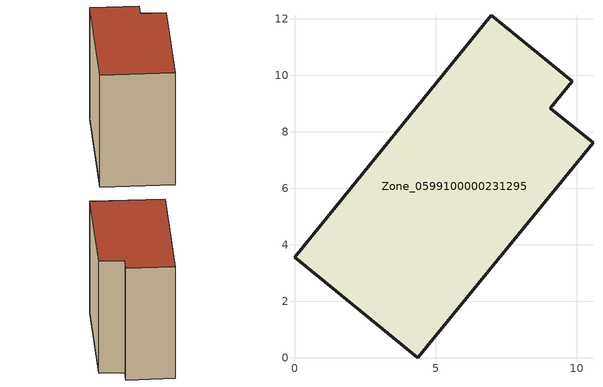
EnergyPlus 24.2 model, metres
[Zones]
Zone_0599100000231295
 floor ground (C_G): 0,3.55 6.96,12.12 9.83,9.79 9.06,8.84 10.57,7.62 4.37,0 z0
 wall outside (C_F): 4.37,0 10.57,7.62 9.06,8.84 9.83,9.79 6.96,12.12 0,3.55 4.37,0 z0:9.4
 roof outside (C_R): 6.96,12.12 0,3.55 4.37,0 10.57,7.62 9.06,8.84 9.83,9.79 z9.4
[BUILDING]
Pand.0599100000231295: North Axis=0; Terrain=City; Loads Convergence Tolerance Value=0.04; Temperature Convergence Tolerance Value=0.4; Solar Distribution=FullExterior; Maximum Number of Warmup Days=25; Minimum Number of Warmup Days=1
[Site:Location]
Rotterdam.The.Hague.AP_ZH_NLD Design_Conditions: Latitude=51.96; Longitude=4.45; Time Zone=1; Elevation=-4.5
[SITE:GROUNDTEMPERATURE:BUILDINGSURFACE]
18, 18, 18, 18, 18, 18, 18, 18, 18, 18, 18, 18
[MATERIAL] Thermal Absorptance=0.9; Solar Absorptance=0.7; Visible Absorptance=0.7
Name | Roughness | Thickness | Conductivity | Density | Specific Heat
G.TI.1946 | MediumSmooth | 0.15 | 1 | 540 | 1210
F.TI.1946 | Rough | 0.3 | 0.857143 | 1920 | 840
R.TI.1946 | MediumRough | 0.2 | 0.1 | 1500 | 1000
[CONSTRUCTION]
C_G: G.TI.1946
C_F: F.TI.1946
C_R: R.TI.1946
[ZONE]
Zone_0599100000231295: Type=1; Multiplier=1; Ceiling Height=Autocalculate; Volume=Autocalculate; Floor Area=autocalculate; Part of Total Floor Area=Yes
[ZONEINFILTRATION:DESIGNFLOWRATE]
Infil_Zone_0599100000231295: Zone or ZoneList or Space or SpaceList=Zone_0599100000231295; Schedule=AlwaysOn; Design Flow Rate Calculation Method=Flow/Area; Flow Rate per Floor Area=0.003; Constant Term Coefficient=1; Temperature Term Coefficient=0; Velocity Term Coefficient=0; Velocity Squared Term Coefficient=0
[HVACTEMPLATE:ZONE:IDEALLOADSAIRSYSTEM]
Zone_0599100000231295: Maximum Heating Supply Air Temperature=50; Minimum Cooling Supply Air Temperature=13; Maximum Heating Supply Air Humidity Ratio=0.0156; Minimum Cooling Supply Air Humidity Ratio=0.0077; Heating Limit=NoLimit; Cooling Limit=NoLimit; Dehumidification Control Type=ConstantSensibleHeatRatio; Cooling Sensible Heat Ratio=0.7; Dehumidification Setpoint=60; Humidification Control Type=None; Humidification Setpoint=30; Outdoor Air Method=None; Outdoor Air Flow Rate per Person=0.00944; Outdoor Air Flow Rate per Zone Floor Area=0; Outdoor Air Flow Rate per Zone=0; Demand Controlled Ventilation Type=None; Outdoor Air Economizer Type=NoEconomizer; Heat Recovery Type=None; Sensible Heat Recovery Effectiveness=0.7; Latent Heat Recovery Effectiveness=0.65
[ZONECONTROL:THERMOSTAT]
ThermostatControl_Zone_0599100000231295: Zone or ZoneList=Zone_0599100000231295; Control Type Schedule=DualSetpointControlType; Control 1=Thermostat_Zone_0599100000231295; Temperature Difference Between Cutout And Setpoint=0
[THERMOSTATSETPOINT:DUALSETPOINT]
Thermostat_Zone_0599100000231295: Heating Setpoint Temperature Schedule=HeatingSetpoint_Zone_0599100000231295; Cooling Setpoint Temperature Schedule=CoolingSetpoint_Zone_0599100000231295
[SCHEDULE:COMPACT]
HeatingSetpoint_Zone_0599100000231295: Through: 12/31, For: AllDays, Until: 24:00, 21
CoolingSetpoint_Zone_0599100000231295: Through: 12/31, For: AllDays, Until: 24:00, 24
DualSetpointControlType: Through: 12/31, For: AllDays, Until: 24:00, 4
AlwaysOn: Through: 12/31, For: AllDays, Until: 24:00, 1
